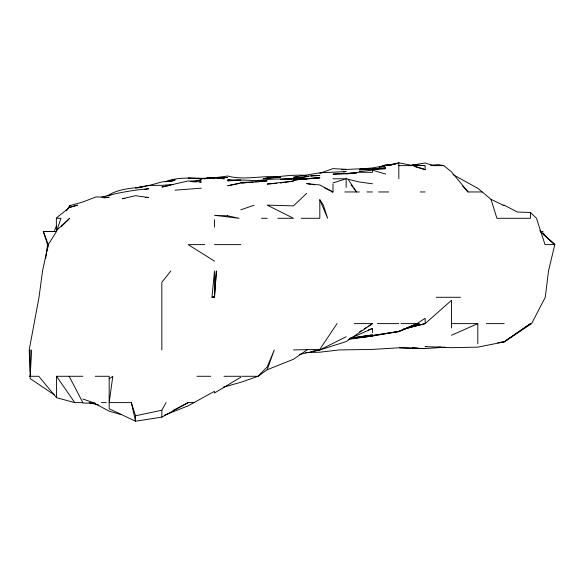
<?xml version="1.0" encoding="UTF-8"?>
<svg xmlns="http://www.w3.org/2000/svg" width="584" height="584" viewBox="0 0 584 584"><rect width="100%" height="100%" fill="white"/><g stroke="black" fill="none" stroke-linecap="round" stroke-linejoin="round"><path stroke-width="0.88" d="M30.178 376.279L31.638 349.947M214.503 297.285L216.394 270.954L214.503 296.278L211.97 297.285L214.503 270.954L214.503 297.285L211.97 297.285M45.669 258.668L47.567 244.623L43.347 231.388M47.253 250.77L48.246 244.623L56.517 231.454L56.517 230.446L69.678 218.292L61.532 226.439M539.682 230.614L554.8 244.623L548.5 270.954L545.274 297.285L531.608 323.616L504.145 341.888L477.814 347.144L451.483 347.67L425.152 346.619L426.97 346.597M56.787 230.636L60.94 218.292L56.517 218.292M241.9 376.279L258.033 376.279L267.165 369.745L274.283 349.947L267.165 366.934L258.033 376.279L240.834 382.279L223.278 387.221M54.458 230.643L56.517 225.752M95.228 376.279L109.179 376.279L109.179 408.756L135.51 421.217L161.834 417.129L161.834 410.238L166.09 402.61M66.525 210.882L69.678 205.699L82.848 202.013L96.01 196.91L109.179 197.261L103.908 197.91M337.026 323.616L319.828 349.378L293.497 349.947M170.871 270.954L161.834 282.262L161.834 349.947M306.658 193.319L293.497 205.875L267.165 205.123L293.497 218.292L277.845 218.292M403.208 329.201L425.152 323.616L451.483 300.329L451.483 323.616L477.814 323.616L477.814 343.874M56.517 217.89L69.678 207.283L77.548 205.123L69.678 207.459L69.678 205.699M107.792 195.677C117.931 188.975 130.758 188.311 142.532 187.004M109.179 378.782L112.807 376.279L109.179 402.61L131.349 402.61L135.51 415.793L135.51 421.217L131.349 402.61M306.965 349.947L293.497 359.248L267.165 369.745M354.415 323.616L372.49 323.616L346.159 341.596L319.828 349.947L299.643 354.422M359.7 331.661L361.204 330.719M364.212 328.821L366.467 327.405M367.971 326.456L372.49 323.616M240.834 377.198L214.503 393.003L214.503 391.331L188.165 405.792L164.308 415.282M161.834 417.129L188.165 402.61L194.326 402.61M173.01 410.472L188.165 402.61M346.159 336.742L319.828 349.947L311.053 351.524M349.444 338.72L372.49 328.493L372.49 332.632M451.483 335.252L477.814 323.616M318.455 177.923L319.828 177.346L293.497 180.011L306.658 178.894L293.497 178.887M379.14 167.367L385.652 164.761L391.798 164.914M368.241 330.055L372.49 328.493M381.702 166.834L385.053 165.63L379.191 167.301M319.828 173.302L332.997 168.615L346.159 169.338L341.771 169.674L359.321 168.827L374.242 169.156M240.834 209.787L253.996 205.276M169.243 181.427L175.003 179.478L166.228 181.821M409.034 326.967L419.246 323.616L398.821 331.391L372.49 336.055L349.663 338.589M332.997 182.931L346.159 178.792L332.997 178.792M101.769 197.158C117.055 192.881 132.853 190.114 148.672 188.742L144.285 189.501M165.126 181.814C179.982 175.835 196.312 179.113 211.868 178.098M149.555 185.369L161.834 181.952L175.003 180.427L170.616 181.288M381.264 166.827L385.652 165.63L372.49 167.929L360.197 169.039M425.152 165.703L425.152 169.615L413.012 165.63L398.821 162.783L387.71 165.63L397.113 163.542M404.084 328.931L425.152 323.616M254.872 181.974C272.253 176.434 290.854 181.39 308.418 176.251M135.51 415.793L161.834 410.238M170.616 185.201L161.834 187.026L188.165 180.93L201.334 182.062L199.582 182.011M196.947 180.799L201.334 179.908L190.8 181.325M239.951 183.325L227.665 185.763L240.834 182.931L267.165 180.887L262.778 181.317M137.262 187.778L148.672 185.61M397.062 163.462L385.652 165.433L389.163 165.338M412.866 164.973L425.152 163.009L433.262 165.63L443.789 165.63L451.483 171.835L468.061 191.961L482.245 191.961L490.983 199.305L503.065 205.123M343.523 171.981L346.159 171.557L319.828 172.835L293.497 177.222L297.008 177.04M350.546 338.253L372.49 334.895L350.546 338.143M280.327 183.04L282.087 182.785M283.839 182.522L293.497 181.084L267.165 184.055L276.816 183.31M348.787 339.311L372.49 335.997L349.663 338.581M218.891 177.405L203.896 178.792L214.503 177.667L227.665 177.558L214.503 177.718L200.414 178.792L214.503 177.667L224.365 178.792L214.503 177.463L205.751 178.419M138.145 187.785L139.897 187.573M359.321 171.616L372.49 170.09L372.49 172.316L359.321 172.273L346.159 173.725L351.422 173.295M109.179 195.114L110.931 194.917M139.897 187.449L135.51 187.917L148.672 185.383L161.834 185.369L173.244 184.434M124.976 198.465L122.341 198.735L135.51 195.698L148.672 197.523L145.16 197.487M256.632 181.923L261.019 181.493M293.497 180.011L319.828 177.916L306.658 178.77M175.003 190.15L201.334 188.187M353.174 173.149L356.685 172.857L332.997 174.112L348.787 173.74M430.598 165.228L438.314 164.622L443.789 165.63M241.71 183.084L246.098 182.763M249.609 182.507L253.12 182.244L240.834 182.281L242.586 182.573M445.125 347.181L425.152 348.582L398.821 347.808L372.49 349.4L339.056 349.947L319.828 352.196L305.301 352.575M274.188 177.47L267.165 177.938L263.26 178.792C277.59 176.689 292.124 174.39 306.658 175.426M277.699 177.237L280.327 177.061C262.763 174.974 245.134 180.712 227.665 176.025C214.591 177.908 201.378 179.339 188.165 178.156L204.845 178.543M311.053 176.076L319.828 175.477C306.454 175.017 293.716 179.887 280.327 179.419L293.497 178.748L290.861 178.967M281.211 179.602L288.226 179.142M238.199 180.266L227.665 180.814L240.834 179.96L253.996 180.544L262.778 180.215M207.481 178.412L211.868 178.193M376.001 169.075L385.652 168.659L359.321 169.769L372.49 169.229L385.652 167.907L372.49 169.229L367.219 169.214M436.956 347.327L440.584 347.181M436.956 347.356L441.497 347.181M398.821 165.63L413.012 165.63M331.741 191.961L332.997 191.961L332.997 184.026M344.837 191.961L359.321 191.961M366.913 191.961L372.49 191.961M378.622 191.961L388.674 191.961M420.422 191.961L425.152 191.961M261.515 218.292L267.165 218.292M301.198 218.292L319.828 218.292L319.828 199.735L323.39 205.123L327.624 218.292L319.828 199.735M43.296 231.454L56.517 231.454L43.347 231.527L48.246 244.623L42.537 270.954L39.019 297.285L29.2 349.947L30.178 371.826M541.551 231.454L543.069 231.454M204.743 244.623L188.165 244.623L214.503 261.128M214.503 244.623L240.834 244.623M543.638 234.432L554.8 244.623L545.025 244.623L536.484 218.292L530.476 212.503L517.314 211.999L504.145 205.145M436.19 297.285L460.462 297.285M377.388 323.616L398.821 323.616M401.047 323.616L417.005 323.616L425.152 318.273L425.152 322.602M486.363 323.616L504.145 323.616M29.565 376.279L38.748 376.279L56.517 397.697L74.774 402.61L82.848 402.61L69.146 376.279M56.517 397.697L56.517 376.279L82.848 376.279M196.954 376.279L210.671 376.279M223.986 376.279L240.834 376.279M101.404 402.61L106.193 402.61M240.834 180.127L227.665 179.799L230.3 180.193M82.848 403.018L94.652 403.34M192.559 181.806L196.071 181.909M399.726 347.772L425.152 348.582L421.517 348.341M414.538 165.214L424.765 165.63L411.983 164.761M412.435 347.75L417.889 348.108M372.49 183.792L359.321 181.982L347.911 179.222M311.053 184.31L306.658 183.602L319.828 184.967L332.997 191.961L324.762 188.063M312.805 184.588L314.564 184.873M89.228 402.61L98.769 405.165M121.465 414.669L109.179 411.173L93.184 402.61L82.848 399.011M414.45 166.52L425.152 169.615M372.49 170.163L385.652 174.054M93.184 402.61L95.71 403.449M502.992 205.123L504.145 205.597M453.082 174.653L477.814 188.34L482.245 191.961M54.254 394.799L30.178 378.585L30.178 349.947M540.609 231.826L554.8 244.623M462.535 185.894L468.061 191.961M351.086 185.033L352.729 187.106M353.831 188.493L356.568 191.961L347.757 178.792M56.517 376.279L74.774 402.61M490.983 199.305L496.904 218.292L530.476 218.292L530.476 212.503M543.638 232.972L544.288 235.469M56.341 218.292L56.414 230.578M451.483 323.967L451.483 327.96M398.821 162.783L398.821 178.792M346.159 178.01L346.159 187.428M214.503 177.492L214.503 178.062M214.503 219.686L214.503 227.132M530.476 323.616L504.145 341.874L497.999 342.735L504.145 341.874L530.476 323.616M417.005 323.616L398.821 331.675L372.49 335.53L398.821 331.391L417.005 323.616M280.327 177.419L267.165 177.938L280.327 177.419M227.665 215.817L214.503 215.321L239.104 218.292L227.665 215.817"/></g></svg>
